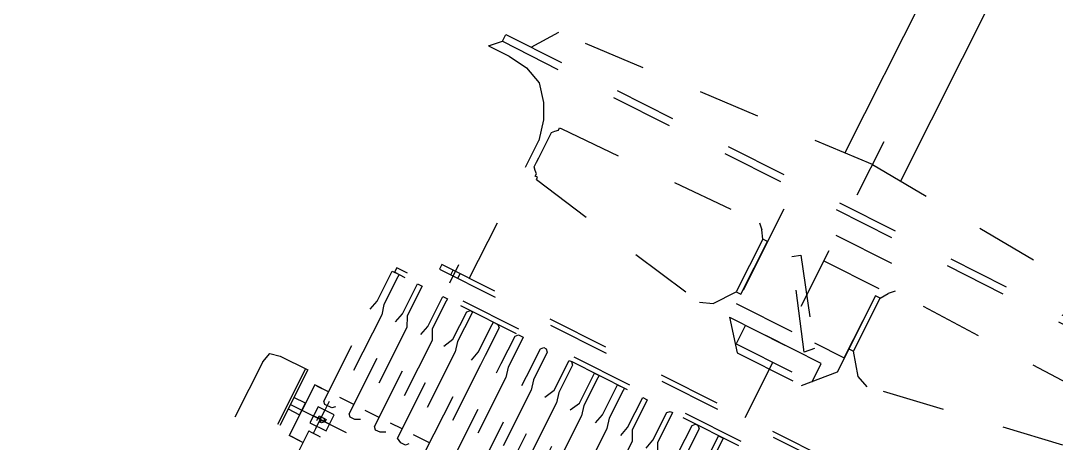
# Model space of a CAD drawing. Header units: metres. Extents: x 0 to 547597, y 0 to 1844684.
# Drawn here: x 543418.895 to 543420.557, y 1844515.933 to 1844516.612 of the extents above; entities that cross this region are included whole.
import ezdxf

# ---------------------------------------------------------------- set-up
doc = ezdxf.new("R2010")
doc.units = ezdxf.units.M
doc.linetypes.add('DASHED', pattern=[0.75, 0.5, -0.25])
for name, color, linetype in [('5_Thep', 4, 'Continuous'), ('TB220kVtuonglai', 8, 'DASHED'), ('TUONG RAO', 61, 'Continuous')]:
    doc.layers.add(name, color=color, linetype=linetype)

# ---------------------------------------------------------------- blocks, each defined once
blk = doc.blocks.new('MBA220-MB')
at = {"color": 1}
for points in [[(-2273.1, -2649.2), (-2273.1, -1405.2)], [(-2260.7, -2649.2), (-2260.7, -1405.2)], [(-1859.8, -1417.6), (-1859.8, -2636.8), (-1851.6, -2636.8)], [(-1859.8, -1417.6), (-1859.8, -2636.8), (-1851.6, -2636.8)], [(-1851.6, -1417.6), (-1851.6, -2636.8)], [(-1851.6, -1417.6), (-1851.6, -2636.8)], [(-2351.6, -2029.3), (-2314.5, -1479.6), (-2273.1, -1450.7)], [(-1888.8, -2574.8), (-1888.8, -1479.6), (-1897, -1479.6), (-1897, -2574.8), (-1888.8, -2574.8)], [(-2178.1, -1554), (-2186.3, -1905.3), (-2178.1, -1913.6)], [(-2087.1, -1554), (-2029.3, -1876.4), (-2037.5, -1897), (-2070.6, -1921.8)], [(-2165.7, -1921.8), (-2178.1, -1913.6)], [(-2070.6, -1930.1), (-2070.6, -1921.8), (-2165.7, -1921.8), (-2165.7, -1930.1), (-2070.6, -1930.1)], [(-2029.3, -2124.3), (-2029.3, -1930.1), (-2223.5, -1930.1), (-2223.5, -2124.3), (-2029.3, -2124.3)], [(-2054.1, -1983.8), (-2054.1, -1930.1), (-2178.1, -1930.1), (-2178.1, -2124.3), (-2054.1, -2124.3), (-2054.1, -2004.5)], [(-2029.3, -2124.3), (-1983.8, -2087.1), (-1983.8, -1971.4), (-2029.3, -1930.1)], [(-1996.2, -2095.4), (-1996.2, -1959), (-2029.3, -1959), (-2029.3, -2095.4), (-1996.2, -2095.4)], [(-2045.8, -1979.7), (-2033.4, -1992.1), (-2161.5, -2078.9), (-2169.8, -2066.5), (-2045.8, -1979.7)], [(-1897, -2029.3), (-2393, -2029.3)], [(-2351.6, -2029.3), (-2314.5, -2574.8)], [(-1847.4, -2045.8), (-1797.8, -2045.8), (-1781.3, -2041.7), (-1616, -2041.7), (-1611.8, -2045.8), (-1611.8, -2054.1), (-1616, -2058.2), (-1781.3, -2058.2), (-1797.8, -2054.1), (-1847.4, -2054.1), (-1851.6, -2054.1), (-1851.6, -2045.8), (-1847.4, -2045.8)], [(-1847.4, -2045.8), (-1797.8, -2045.8), (-1781.3, -2041.7), (-1616, -2041.7), (-1611.8, -2045.8), (-1611.8, -2054.1), (-1616, -2058.2), (-1781.3, -2058.2), (-1797.8, -2054.1), (-1847.4, -2054.1), (-1851.6, -2054.1), (-1851.6, -2045.8), (-1847.4, -2045.8)], [(-1847.4, -2087.1), (-1797.8, -2087.1), (-1781.3, -2087.1), (-1616, -2087.1), (-1611.8, -2091.3), (-1611.8, -2095.4), (-1616, -2107.8), (-1781.3, -2107.8), (-1797.8, -2099.5), (-1847.4, -2099.5), (-1851.6, -2095.4), (-1851.6, -2091.3), (-1847.4, -2087.1)], [(-1847.4, -2087.1), (-1797.8, -2087.1), (-1781.3, -2087.1), (-1616, -2087.1), (-1611.8, -2091.3), (-1611.8, -2095.4), (-1616, -2107.8), (-1781.3, -2107.8), (-1797.8, -2099.5), (-1847.4, -2099.5), (-1851.6, -2095.4), (-1851.6, -2091.3), (-1847.4, -2087.1)], [(-2070.6, -2132.6), (-2070.6, -2124.3), (-2165.7, -2124.3), (-2165.7, -2132.6), (-2070.6, -2132.6)], [(-2178.1, -2500.4), (-2186.3, -2149.1), (-2178.1, -2140.9)], [(-2165.7, -2132.6), (-2178.1, -2140.9)], [(-2087.1, -2500.4), (-2029.3, -2178.1), (-2037.5, -2157.4), (-2070.6, -2132.6)], [(-1847.4, -2136.7), (-1797.8, -2136.7), (-1781.3, -2128.5), (-1616, -2128.5), (-1611.8, -2136.7), (-1611.8, -2145), (-1616, -2149.1), (-1781.3, -2149.1), (-1797.8, -2145), (-1847.4, -2145), (-1851.6, -2140.9), (-1851.6, -2136.7), (-1847.4, -2136.7)], [(-1847.4, -2136.7), (-1797.8, -2136.7), (-1781.3, -2128.5), (-1616, -2128.5), (-1611.8, -2136.7), (-1611.8, -2145), (-1616, -2149.1), (-1781.3, -2149.1), (-1797.8, -2145), (-1847.4, -2145), (-1851.6, -2140.9), (-1851.6, -2136.7), (-1847.4, -2136.7)], [(-1847.4, -2182.2), (-1797.8, -2182.2), (-1781.3, -2173.9), (-1616, -2173.9), (-1611.8, -2182.2), (-1611.8, -2190.5), (-1616, -2194.6), (-1781.3, -2194.6), (-1797.8, -2190.5), (-1851.6, -2190.5), (-1851.6, -2182.2), (-1847.4, -2182.2)], [(-1847.4, -2182.2), (-1797.8, -2182.2), (-1781.3, -2173.9), (-1616, -2173.9), (-1611.8, -2182.2), (-1611.8, -2190.5), (-1616, -2194.6), (-1781.3, -2194.6), (-1797.8, -2190.5), (-1851.6, -2190.5), (-1851.6, -2182.2), (-1847.4, -2182.2)], [(-1847.4, -2223.5), (-1797.8, -2223.5), (-1781.3, -2219.4), (-1616, -2219.4), (-1611.8, -2223.5), (-1611.8, -2235.9), (-1616, -2240.1), (-1781.3, -2240.1), (-1797.8, -2235.9), (-1851.6, -2235.9), (-1851.6, -2223.5), (-1847.4, -2223.5)], [(-1847.4, -2223.5), (-1797.8, -2223.5), (-1781.3, -2219.4), (-1616, -2219.4), (-1611.8, -2223.5), (-1611.8, -2235.9), (-1616, -2240.1), (-1781.3, -2240.1), (-1797.8, -2235.9), (-1851.6, -2235.9), (-1851.6, -2223.5), (-1847.4, -2223.5)], [(-1847.4, -2269), (-1797.8, -2269), (-1781.3, -2264.9), (-1616, -2264.9), (-1611.8, -2269), (-1611.8, -2277.3), (-1616, -2285.5), (-1781.3, -2285.5), (-1797.8, -2277.3), (-1851.6, -2277.3), (-1851.6, -2269), (-1847.4, -2269)], [(-1847.4, -2269), (-1797.8, -2269), (-1781.3, -2264.9), (-1616, -2264.9), (-1611.8, -2269), (-1611.8, -2277.3), (-1616, -2285.5), (-1781.3, -2285.5), (-1797.8, -2277.3), (-1851.6, -2277.3), (-1851.6, -2269), (-1847.4, -2269)], [(-1847.4, -2314.5), (-1797.8, -2314.5), (-1781.3, -2310.3), (-1616, -2310.3), (-1611.8, -2314.5), (-1611.8, -2322.7), (-1616, -2331), (-1781.3, -2331), (-1797.8, -2322.7), (-1851.6, -2322.7), (-1851.6, -2318.6), (-1847.4, -2314.5)], [(-1847.4, -2314.5), (-1797.8, -2314.5), (-1781.3, -2310.3), (-1616, -2310.3), (-1611.8, -2314.5), (-1611.8, -2322.7), (-1616, -2331), (-1781.3, -2331), (-1797.8, -2322.7), (-1851.6, -2322.7), (-1851.6, -2318.6), (-1847.4, -2314.5)], [(-1847.4, -2359.9), (-1797.8, -2359.9), (-1781.3, -2355.8), (-1616, -2355.8), (-1611.8, -2364), (-1611.8, -2368.2), (-1616, -2372.3), (-1781.3, -2372.3), (-1797.8, -2372.3), (-1847.4, -2372.3), (-1851.6, -2368.2), (-1851.6, -2364), (-1847.4, -2359.9)], [(-1847.4, -2359.9), (-1797.8, -2359.9), (-1781.3, -2355.8), (-1616, -2355.8), (-1611.8, -2364), (-1611.8, -2368.2), (-1616, -2372.3), (-1781.3, -2372.3), (-1797.8, -2372.3), (-1847.4, -2372.3), (-1851.6, -2368.2), (-1851.6, -2364), (-1847.4, -2359.9)], [(-1847.4, -2405.4), (-1797.8, -2405.4), (-1781.3, -2401.2), (-1616, -2401.2), (-1611.8, -2405.4), (-1611.8, -2413.6), (-1616, -2417.8), (-1781.3, -2417.8), (-1797.8, -2417.8), (-1847.4, -2417.8), (-1851.6, -2413.6), (-1851.6, -2405.4), (-1847.4, -2405.4)], [(-1847.4, -2405.4), (-1797.8, -2405.4), (-1781.3, -2401.2), (-1616, -2401.2), (-1611.8, -2405.4), (-1611.8, -2413.6), (-1616, -2417.8), (-1781.3, -2417.8), (-1797.8, -2417.8), (-1847.4, -2417.8), (-1851.6, -2413.6), (-1851.6, -2405.4), (-1847.4, -2405.4)], [(-1847.4, -2446.7), (-1797.8, -2446.7), (-1781.3, -2446.7), (-1616, -2446.7), (-1611.8, -2450.8), (-1611.8, -2459.1), (-1616, -2463.2), (-1781.3, -2463.2), (-1797.8, -2459.1), (-1847.4, -2459.1), (-1851.6, -2459.1), (-1851.6, -2450.8), (-1847.4, -2446.7)], [(-1847.4, -2446.7), (-1797.8, -2446.7), (-1781.3, -2446.7), (-1616, -2446.7), (-1611.8, -2450.8), (-1611.8, -2459.1), (-1616, -2463.2), (-1781.3, -2463.2), (-1797.8, -2459.1), (-1847.4, -2459.1), (-1851.6, -2459.1), (-1851.6, -2450.8), (-1847.4, -2446.7)], [(-1632.5, -2463.2), (-1632.5, -2492.2)], [(-1632.5, -2463.2), (-1632.5, -2492.2)], [(-1847.4, -2496.3), (-1797.8, -2496.3), (-1781.3, -2492.2), (-1616, -2492.2), (-1611.8, -2496.3), (-1611.8, -2504.6), (-1616, -2512.8), (-1781.3, -2512.8), (-1797.8, -2504.6), (-1847.4, -2504.6), (-1851.6, -2500.4), (-1851.6, -2496.3), (-1847.4, -2496.3)], [(-1847.4, -2496.3), (-1797.8, -2496.3), (-1781.3, -2492.2), (-1616, -2492.2), (-1611.8, -2496.3), (-1611.8, -2504.6), (-1616, -2512.8), (-1781.3, -2512.8), (-1797.8, -2504.6), (-1847.4, -2504.6), (-1851.6, -2500.4), (-1851.6, -2496.3), (-1847.4, -2496.3)], [(-2087.1, -2500.4), (-2091.3, -2500.4), (-2091.3, -2504.6), (-2095.4, -2504.6), (-2099.5, -2508.7), (-2103.7, -2512.8), (-2111.9, -2512.8), (-2120.2, -2512.8), (-2145, -2512.8), (-2153.3, -2512.8), (-2165.7, -2512.8), (-2169.8, -2508.7), (-2173.9, -2504.6), (-2178.1, -2504.6), (-2178.1, -2500.4)], [(-2244.2, -2628.6), (-2240.1, -2595.5), (-2227.7, -2566.6), (-2202.9, -2545.9), (-2178.1, -2533.5), (-2145, -2525.2)], [(-1897, -2525.2), (-2145, -2525.2)], [(-1632.5, -2512.8), (-1632.5, -2533.5)], [(-1632.5, -2512.8), (-1632.5, -2533.5)], [(-1888.8, -2541.8), (-1897, -2541.8)], [(-1847.4, -2541.8), (-1797.8, -2541.8), (-1781.3, -2533.5), (-1616, -2533.5), (-1611.8, -2541.8), (-1611.8, -2550), (-1616, -2554.2), (-1781.3, -2554.2), (-1797.8, -2550), (-1851.6, -2550), (-1851.6, -2541.8), (-1847.4, -2541.8)], [(-1847.4, -2541.8), (-1797.8, -2541.8), (-1781.3, -2533.5), (-1616, -2533.5), (-1611.8, -2541.8), (-1611.8, -2550), (-1616, -2554.2), (-1781.3, -2554.2), (-1797.8, -2550), (-1851.6, -2550), (-1851.6, -2541.8), (-1847.4, -2541.8)], [(-1876.4, -2550), (-1909.4, -2550)], [(-1888.8, -2554.2), (-1897, -2554.2)], [(-1632.5, -2554.2), (-1632.5, -2579)], [(-1632.5, -2554.2), (-1632.5, -2579)], [(-2273.1, -2603.8), (-2314.5, -2574.8)], [(-1847.4, -2587.2), (-1797.8, -2587.2), (-1781.3, -2579), (-1616, -2579), (-1611.8, -2587.2), (-1611.8, -2595.5), (-1616, -2599.6), (-1781.3, -2599.6), (-1797.8, -2595.5), (-1851.6, -2595.5), (-1851.6, -2587.2), (-1847.4, -2587.2)], [(-1847.4, -2587.2), (-1797.8, -2587.2), (-1781.3, -2579), (-1616, -2579), (-1611.8, -2587.2), (-1611.8, -2595.5), (-1616, -2599.6), (-1781.3, -2599.6), (-1797.8, -2595.5), (-1851.6, -2595.5), (-1851.6, -2587.2), (-1847.4, -2587.2)], [(-1587.1, -2690.5), (-1587.1, -2587.2)], [(-1632.5, -2599.6), (-1632.5, -2624.4)], [(-1632.5, -2599.6), (-1632.5, -2624.4)], [(-1847.4, -2628.6), (-1797.8, -2628.6), (-1781.3, -2624.4), (-1616, -2624.4), (-1611.8, -2628.6), (-1611.8, -2641), (-1616, -2645.1), (-1781.3, -2645.1), (-1797.8, -2641), (-1851.6, -2641), (-1851.6, -2628.6), (-1847.4, -2628.6)], [(-1574.7, -2649.2), (-1574.7, -2620.3), (-1603.6, -2620.3), (-1603.6, -2649.2), (-1574.7, -2649.2)], [(-1574.7, -2649.2), (-1574.7, -2620.3), (-1603.6, -2620.3), (-1603.6, -2649.2), (-1574.7, -2649.2)], [(-1587.1, -2620.3), (-1587.1, -2649.2)], [(-1587.1, -2620.3), (-1587.1, -2649.2)], [(-1326.7, -2628.6), (-1380.4, -2628.6), (-1396.9, -2624.4), (-1562.3, -2624.4)], [(-1562.3, -2645.1), (-1562.3, -2641), (-1562.3, -2628.6), (-1562.3, -2624.4)], [(-1326.7, -2628.6), (-1380.4, -2628.6), (-1396.9, -2624.4), (-1562.3, -2624.4)], [(-1562.3, -2645.1), (-1562.3, -2641), (-1562.3, -2628.6), (-1562.3, -2624.4)], [(-2244.2, -2665.8), (-2244.2, -2628.6)], [(-1562.3, -2636.8), (-1620.1, -2636.8)], [(-1562.3, -2636.8), (-1620.1, -2636.8)], [(-1570.5, -2636.8), (-1603.6, -2636.8)], [(-1570.5, -2636.8), (-1603.6, -2636.8)], [(-1582.9, -2636.8), (-1587.1, -2636.8), (-1587.1, -2641), (-1591.2, -2636.8), (-1591.2, -2636.8), (-1591.2, -2632.7), (-1587.1, -2628.6), (-1587.1, -2632.7), (-1582.9, -2636.8)], [(-1582.9, -2641), (-1591.2, -2641), (-1591.2, -2636.8), (-1591.2, -2632.7), (-1591.2, -2628.6), (-1587.1, -2628.6), (-1582.9, -2632.7), (-1582.9, -2636.8)], [(-1582.9, -2636.8), (-1587.1, -2636.8), (-1587.1, -2641), (-1591.2, -2636.8), (-1591.2, -2636.8), (-1591.2, -2632.7), (-1587.1, -2628.6), (-1587.1, -2632.7), (-1582.9, -2636.8)], [(-1582.9, -2641), (-1591.2, -2641), (-1591.2, -2636.8), (-1591.2, -2632.7), (-1591.2, -2628.6), (-1587.1, -2628.6), (-1582.9, -2632.7), (-1582.9, -2636.8)], [(-1562.3, -2645.1), (-1396.9, -2645.1), (-1380.4, -2641), (-1326.7, -2641)], [(-1562.3, -2645.1), (-1396.9, -2645.1), (-1380.4, -2641), (-1326.7, -2641)], [(-2244.2, -2665.8), (-2260.7, -2649.2), (-2273.1, -2649.2)], [(-1632.5, -2645.1), (-1632.5, -2669.9), (-1541.6, -2669.9)], [(-1632.5, -2645.1), (-1632.5, -2665.8)], [(-1632.5, -2645.1), (-1632.5, -2669.9), (-1541.6, -2669.9)], [(-1632.5, -2645.1), (-1632.5, -2665.8)], [(-1541.6, -2645.1), (-1541.6, -2669.9)], [(-1541.6, -2645.1), (-1541.6, -2665.8)], [(-1541.6, -2645.1), (-1541.6, -2669.9)], [(-1541.6, -2645.1), (-1541.6, -2665.8)], [(-1578.8, -2690.5), (-1578.8, -2669.9), (-1599.5, -2669.9), (-1599.5, -2690.5), (-1578.8, -2690.5)], [(-1649, -2690.5), (-909.2, -2690.5)], [(-1649, -2740.1), (-1649, -2690.5)], [(-1649, -2694.7), (-909.2, -2694.7)], [(-1628.4, -2760.8), (-1644.9, -2756.7), (-1649, -2740.1)], [(-1628.4, -2760.8), (-929.9, -2760.8)]]:
    blk.add_lwpolyline(points, dxfattribs=at)
blk = doc.blocks.new('mb moiTQK')
at = {"layer": 'TUONG RAO'}
for p, q in [((-23.5684, -84.4878), (-22.3998, -84.4878)), ((-23.6684, -84.5878), (-22.4, -84.5878))]:
    blk.add_line(p, q, dxfattribs=at)
at = {"layer": 'TB220kVtuonglai', "ltscale": 3000, "xscale": 0.001, "yscale": 0.001, "zscale": 0.001}
blk.add_blockref('MBA220-MB', (-20.0517, -82.5102), dxfattribs=at)
blk = doc.blocks.new('ACAD-DinhViTuyenDz220kV')
blk.add_circle((543470.1879, 1844560.0696), 117.5514)
at = {"layer": '5_Thep', "rotation": 243.2403583287449}
blk.add_blockref('mb moiTQK', (543485.661, 1844458.313), dxfattribs=at)

msp = doc.modelspace()

# ---------------------------------------------------------------- block references
msp.add_blockref('ACAD-DinhViTuyenDz220kV', (0, 0))

doc.saveas('drawing.dxf')
